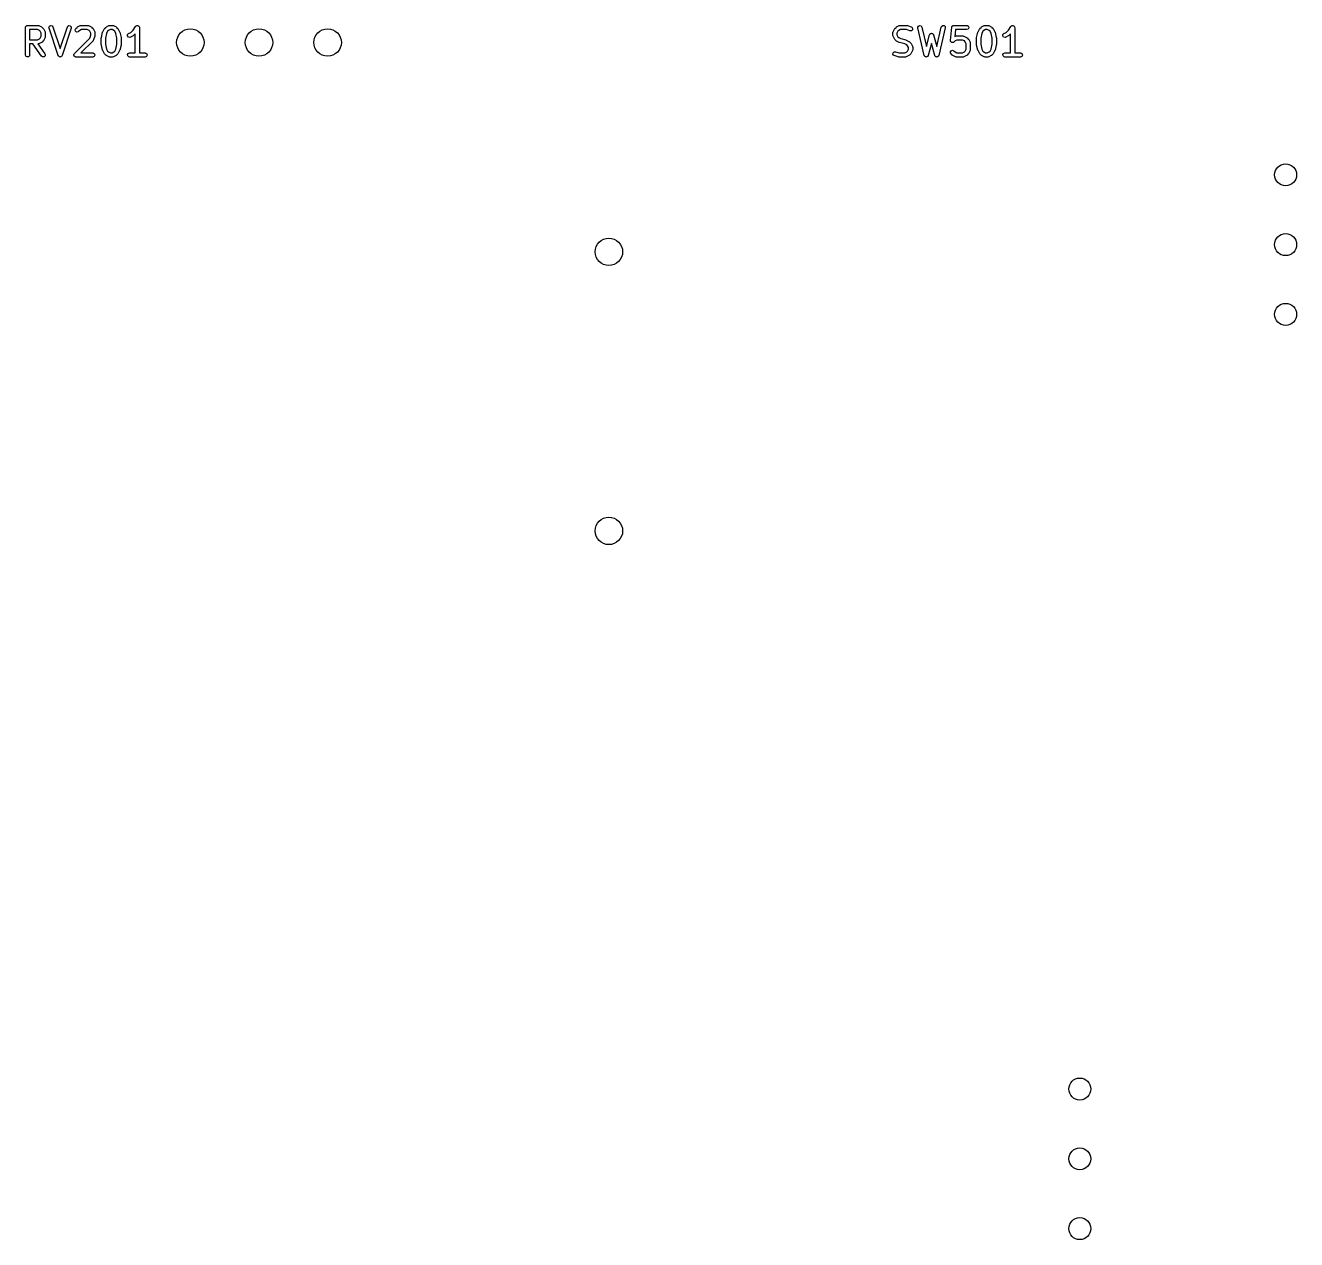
# Model space of a CAD drawing. Extents: x 40 to 169, y -223 to -45.
# Drawn here: x 46.7 to 92.98, y -176.93 to -132.73 of the extents above; entities that cross this region are included whole.
import ezdxf

# ---------------------------------------------------------------- set-up
doc = ezdxf.new("R2010")
doc.units = 0
doc.layers.add('BLACK', color=7, linetype='CONTINUOUS')

msp = doc.modelspace()

# ---------------------------------------------------------------- linework, layer by layer
at = {"layer": 'BLACK', "linetype": 'CONTINUOUS'}
for p, q in [((46.701, -132.802), (46.7027, -132.793)), ((46.701, -133.802), (46.701, -132.802)), ((46.7021, -132.789), (46.7038, -132.786)), ((46.7027, -132.793), (46.7021, -132.789)), ((46.7038, -132.786), (46.7055, -132.777)), ((46.7055, -132.777), (46.718, -132.762)), ((46.718, -132.762), (46.7277, -132.745)), ((46.7277, -132.745), (46.7341, -132.743)), ((46.7341, -132.743), (46.7385, -132.737)), ((46.7385, -132.737), (46.7576, -132.734)), ((46.7576, -132.734), (46.776, -132.727)), ((46.776, -132.727), (47.1569, -132.727)), ((47.1569, -132.727), (47.1826, -132.732)), ((47.1826, -132.732), (47.186, -132.735)), ((47.186, -132.735), (47.1904, -132.735)), ((47.1904, -132.735), (47.2857, -132.783)), ((47.2857, -132.783), (47.3037, -132.796)), ((47.3037, -132.796), (47.3052, -132.797)), ((47.3052, -132.797), (47.3528, -132.845)), ((47.5581, -132.8), (47.577, -132.753)), ((47.5619, -132.826), (47.5581, -132.8)), ((47.8953, -133.826), (47.5619, -132.826)), ((47.577, -132.753), (47.6221, -132.728)), ((47.6221, -132.728), (47.6724, -132.738)), ((47.6724, -132.738), (47.7042, -132.779)), ((47.7042, -132.779), (47.9664, -133.565)), ((47.9664, -133.565), (48.2286, -132.779)), ((48.3709, -132.826), (48.0376, -133.826)), ((48.2286, -132.779), (48.241, -132.756)), ((48.241, -132.756), (48.2847, -132.729)), ((48.2847, -132.729), (48.3355, -132.736)), ((48.3355, -132.736), (48.3695, -132.775)), ((48.3695, -132.775), (48.3709, -132.826)), ((48.5324, -132.845), (48.5801, -132.797)), ((48.5801, -132.797), (48.5984, -132.784)), ((48.5984, -132.784), (48.5996, -132.783)), ((48.5996, -132.783), (48.6948, -132.735)), ((48.6948, -132.735), (48.7198, -132.728)), ((48.7198, -132.728), (48.7241, -132.729)), ((48.7241, -132.729), (48.7283, -132.727)), ((48.7283, -132.727), (48.9664, -132.727)), ((48.9664, -132.727), (48.9921, -132.732)), ((48.9921, -132.732), (48.9955, -132.735)), ((48.9955, -132.735), (49, -132.735)), ((49, -132.735), (49.0952, -132.783)), ((49.0952, -132.783), (49.1132, -132.796)), ((49.1132, -132.796), (49.1147, -132.797)), ((49.1147, -132.797), (49.1623, -132.845)), ((49.5801, -132.845), (49.6277, -132.797)), ((49.6277, -132.797), (49.646, -132.784)), ((49.646, -132.784), (49.6472, -132.783)), ((49.6472, -132.783), (49.7424, -132.735)), ((49.7424, -132.735), (49.7674, -132.728)), ((49.7674, -132.728), (49.7717, -132.729)), ((49.7717, -132.729), (49.776, -132.727)), ((49.776, -132.727), (49.8712, -132.727)), ((49.8712, -132.727), (49.8968, -132.732)), ((49.8968, -132.732), (49.9003, -132.735)), ((49.9003, -132.735), (49.9047, -132.735)), ((49.9047, -132.735), (50, -132.783)), ((50, -132.783), (50.018, -132.796)), ((50.018, -132.796), (50.0195, -132.797)), ((50.0195, -132.797), (50.0671, -132.845)), ((50.6224, -132.897), (50.7135, -132.761)), ((50.7135, -132.761), (50.7315, -132.742)), ((50.7315, -132.742), (50.7357, -132.741)), ((50.7357, -132.741), (50.7385, -132.737)), ((50.7385, -132.737), (50.7599, -132.734)), ((50.7599, -132.734), (50.7808, -132.728)), ((50.7808, -132.728), (50.7847, -132.729)), ((50.7847, -132.729), (50.789, -132.729)), ((50.789, -132.729), (50.8078, -132.739)), ((50.8078, -132.739), (50.8278, -132.748)), ((50.8278, -132.748), (50.8297, -132.752)), ((50.8297, -132.752), (50.8334, -132.754)), ((50.8334, -132.754), (50.8408, -132.775)), ((50.8408, -132.775), (50.8505, -132.794)), ((50.8505, -132.794), (50.8495, -132.798)), ((50.8495, -132.798), (50.851, -132.802)), ((50.851, -132.802), (50.851, -133.727)), ((78.3539, -132.845), (78.4015, -132.797)), ((78.4015, -132.797), (78.4199, -132.784)), ((78.4199, -132.784), (78.421, -132.783)), ((78.421, -132.783), (78.5162, -132.735)), ((78.5162, -132.735), (78.5412, -132.728)), ((78.5412, -132.728), (78.5455, -132.729)), ((78.5455, -132.729), (78.5498, -132.727)), ((78.5498, -132.727), (78.7879, -132.727)), ((78.7879, -132.727), (78.8099, -132.731)), ((78.8099, -132.731), (78.8116, -132.731)), ((78.8116, -132.731), (78.9544, -132.779)), ((78.9544, -132.779), (78.9773, -132.791)), ((78.9773, -132.791), (79.0042, -132.835)), ((79.1895, -132.794), (79.2125, -132.748)), ((79.1911, -132.82), (79.1895, -132.794)), ((79.4292, -133.82), (79.1911, -132.82)), ((79.2125, -132.748), (79.2596, -132.728)), ((79.2596, -132.728), (79.3088, -132.742)), ((79.3088, -132.742), (79.337, -132.785)), ((79.337, -132.785), (79.5063, -133.496)), ((79.879, -133.496), (80.0482, -132.785)), ((80.1941, -132.82), (79.9561, -133.82)), ((80.0482, -132.785), (80.0586, -132.761)), ((80.0586, -132.761), (80.0998, -132.731)), ((80.0998, -132.731), (80.151, -132.734)), ((80.151, -132.734), (80.1882, -132.769)), ((80.1882, -132.769), (80.1941, -132.82)), ((80.3799, -133.271), (80.4275, -132.795)), ((80.4275, -132.795), (80.4286, -132.791)), ((80.4283, -132.789), (80.4298, -132.787)), ((80.4286, -132.791), (80.4283, -132.789)), ((80.4298, -132.787), (80.4346, -132.77)), ((80.4346, -132.77), (80.446, -132.759)), ((80.446, -132.759), (80.4539, -132.745)), ((80.4539, -132.745), (80.4638, -132.741)), ((80.4638, -132.741), (80.4713, -132.734)), ((80.4713, -132.734), (80.4872, -132.733)), ((80.4872, -132.733), (80.5021, -132.727)), ((80.5021, -132.727), (80.9783, -132.727)), ((80.9783, -132.727), (81.004, -132.732)), ((81.004, -132.732), (81.0433, -132.765)), ((81.0522, -132.815), (81.0265, -132.86)), ((81.0433, -132.765), (81.0522, -132.815)), ((81.4491, -132.845), (81.4967, -132.797)), ((81.4967, -132.797), (81.5151, -132.784)), ((81.5151, -132.784), (81.5162, -132.783)), ((81.5162, -132.783), (81.6115, -132.735)), ((81.6115, -132.735), (81.6364, -132.728)), ((81.6364, -132.728), (81.6408, -132.729)), ((81.6408, -132.729), (81.645, -132.727)), ((81.645, -132.727), (81.7402, -132.727)), ((81.7402, -132.727), (81.7659, -132.732)), ((81.7659, -132.732), (81.7693, -132.735)), ((81.7693, -132.735), (81.7738, -132.735)), ((81.7738, -132.735), (81.869, -132.783)), ((81.869, -132.783), (81.887, -132.796)), ((81.887, -132.796), (81.8885, -132.797)), ((81.8885, -132.797), (81.9361, -132.845)), ((82.4915, -132.897), (82.5826, -132.761)), ((82.5826, -132.761), (82.6006, -132.742)), ((82.6006, -132.742), (82.6047, -132.741)), ((82.6047, -132.741), (82.6075, -132.737)), ((82.6075, -132.737), (82.6289, -132.734)), ((82.6289, -132.734), (82.6498, -132.728)), ((82.6498, -132.728), (82.6538, -132.729)), ((82.6538, -132.729), (82.658, -132.729)), ((82.658, -132.729), (82.6769, -132.739)), ((82.6769, -132.739), (82.6968, -132.748)), ((82.6968, -132.748), (82.6987, -132.752)), ((82.6987, -132.752), (82.7025, -132.754)), ((82.7025, -132.754), (82.7099, -132.775)), ((82.7099, -132.775), (82.7195, -132.794)), ((82.7195, -132.794), (82.7185, -132.798)), ((82.7185, -132.798), (82.72, -132.802)), ((82.72, -132.802), (82.72, -133.727)), ((46.851, -132.877), (46.851, -133.251)), ((47.1392, -132.877), (46.851, -132.877)), ((46.851, -133.251), (47.1392, -133.251)), ((47.2077, -132.912), (47.1392, -132.877)), ((47.1392, -133.251), (47.2077, -133.217)), ((47.2381, -132.942), (47.2077, -132.912)), ((47.2077, -133.217), (47.2381, -133.187)), ((47.2724, -133.011), (47.2381, -132.942)), ((47.2381, -133.187), (47.2724, -133.118)), ((47.2724, -133.118), (47.2724, -133.011)), ((47.3528, -133.284), (47.3052, -133.332)), ((47.3528, -132.845), (47.3657, -132.863)), ((47.3535, -133.283), (47.3528, -133.284)), ((47.3668, -133.264), (47.3535, -133.283)), ((47.3657, -132.863), (47.3668, -132.864)), ((47.3668, -132.864), (47.4145, -132.959)), ((47.4145, -133.169), (47.3668, -133.264)), ((47.4145, -132.959), (47.4219, -132.984)), ((47.415, -133.165), (47.4145, -133.169)), ((47.4179, -133.161), (47.415, -133.165)), ((47.4224, -133.136), (47.4179, -133.161)), ((47.4219, -132.984), (47.4208, -132.989)), ((47.4208, -132.989), (47.4224, -132.993)), ((47.4224, -132.993), (47.4224, -133.136)), ((48.4848, -133.749), (49.0437, -133.19)), ((48.5108, -132.891), (48.5324, -132.845)), ((48.524, -132.941), (48.5108, -132.891)), ((48.5661, -132.97), (48.524, -132.941)), ((48.6172, -132.966), (48.5661, -132.97)), ((48.6385, -132.951), (48.6172, -132.966)), ((48.6775, -132.912), (48.6385, -132.951)), ((48.746, -132.877), (48.6775, -132.912)), ((49.1623, -133.284), (48.7189, -133.727)), ((48.9487, -132.877), (48.746, -132.877)), ((49.0172, -132.912), (48.9487, -132.877)), ((49.0476, -132.942), (49.0172, -132.912)), ((49.0437, -133.19), (49.0819, -133.076)), ((49.0819, -133.011), (49.0476, -132.942)), ((49.0819, -133.076), (49.0819, -133.011)), ((49.1623, -132.845), (49.1752, -132.863)), ((49.1642, -133.28), (49.1623, -133.284)), ((49.168, -133.278), (49.1642, -133.28)), ((49.1804, -133.255), (49.168, -133.278)), ((49.1752, -132.863), (49.1764, -132.864)), ((49.1764, -132.864), (49.224, -132.959)), ((49.2281, -133.112), (49.1804, -133.255)), ((49.224, -132.959), (49.2314, -132.984)), ((49.2319, -133.088), (49.228, -133.11)), ((49.228, -133.11), (49.2281, -133.112)), ((49.2314, -132.984), (49.2304, -132.989)), ((49.2304, -132.989), (49.2319, -132.993)), ((49.2319, -132.993), (49.2319, -133.088)), ((49.4629, -133.183), (49.4655, -133.169)), ((49.4629, -133.421), (49.4629, -133.183)), ((49.4651, -133.165), (49.5127, -132.975)), ((49.4655, -133.169), (49.4651, -133.165)), ((49.5127, -132.975), (49.518, -132.963)), ((49.518, -132.963), (49.5184, -132.959)), ((49.5184, -132.959), (49.566, -132.864)), ((49.566, -132.864), (49.5794, -132.846)), ((49.5794, -132.846), (49.5801, -132.845)), ((49.6562, -133.019), (49.6129, -133.193)), ((49.6129, -133.193), (49.6129, -133.412)), ((49.6947, -132.942), (49.6562, -133.019)), ((49.7251, -132.912), (49.6947, -132.942)), ((49.7937, -132.877), (49.7251, -132.912)), ((49.8535, -132.877), (49.7937, -132.877)), ((49.922, -132.912), (49.8535, -132.877)), ((49.9524, -132.942), (49.922, -132.912)), ((49.9909, -133.019), (49.9524, -132.942)), ((50.0343, -133.193), (49.9909, -133.019)), ((50.0343, -133.412), (50.0343, -133.193)), ((50.0671, -132.845), (50.0799, -132.863)), ((50.0799, -132.863), (50.0811, -132.864)), ((50.0811, -132.864), (50.1287, -132.959)), ((50.1287, -132.959), (50.1324, -132.972)), ((50.1324, -132.972), (50.1344, -132.975)), ((50.1344, -132.975), (50.182, -133.165)), ((50.182, -133.165), (50.1831, -133.18)), ((50.1831, -133.18), (50.1843, -133.183)), ((50.1843, -133.183), (50.1843, -133.421)), ((50.4183, -133.109), (50.4214, -133.058)), ((50.4489, -133.151), (50.4183, -133.109)), ((50.4214, -133.058), (50.4567, -133.021)), ((50.4988, -133.163), (50.4489, -133.151)), ((50.4567, -133.021), (50.541, -132.979)), ((50.5238, -133.155), (50.4988, -133.163)), ((50.619, -133.108), (50.5238, -133.155)), ((50.541, -132.979), (50.6224, -132.897)), ((50.6201, -133.106), (50.619, -133.108)), ((50.6385, -133.094), (50.6201, -133.106)), ((50.701, -133.031), (50.6385, -133.094)), ((50.701, -133.727), (50.701, -133.031)), ((78.2843, -132.993), (78.2888, -132.967)), ((78.2843, -133.088), (78.2843, -132.993)), ((78.2858, -133.092), (78.2843, -133.088)), ((78.2848, -133.097), (78.2858, -133.092)), ((78.2922, -133.122), (78.2848, -133.097)), ((78.2888, -132.967), (78.2917, -132.964)), ((78.2917, -132.964), (78.2922, -132.959)), ((78.2922, -132.959), (78.3398, -132.864)), ((78.3398, -133.217), (78.2922, -133.122)), ((78.3398, -132.864), (78.3532, -132.846)), ((78.341, -133.218), (78.3398, -133.217)), ((78.3539, -133.236), (78.341, -133.218)), ((78.3532, -132.846), (78.3539, -132.845)), ((78.4015, -133.284), (78.3539, -133.236)), ((78.403, -133.285), (78.4015, -133.284)), ((78.421, -133.298), (78.403, -133.285)), ((78.4685, -132.942), (78.4343, -133.011)), ((78.4343, -133.011), (78.4343, -133.07)), ((78.4343, -133.07), (78.4685, -133.139)), ((78.4989, -132.912), (78.4685, -132.942)), ((78.4685, -133.139), (78.4989, -133.169)), ((78.5675, -132.877), (78.4989, -132.912)), ((78.4989, -133.169), (78.5759, -133.208)), ((78.7757, -132.877), (78.5675, -132.877)), ((78.5759, -133.208), (78.7584, -133.253)), ((78.7584, -133.253), (78.7703, -133.259)), ((78.7703, -133.259), (78.7738, -133.259)), ((78.7738, -133.259), (78.869, -133.307)), ((78.907, -132.921), (78.7757, -132.877)), ((78.9583, -132.92), (78.907, -132.921)), ((78.9967, -132.886), (78.9583, -132.92)), ((79.0042, -132.835), (78.9967, -132.886)), ((79.5063, -133.496), (79.6202, -133.069)), ((79.6202, -133.069), (79.6311, -133.045)), ((79.6311, -133.045), (79.6367, -133.041)), ((79.6367, -133.041), (79.6396, -133.035)), ((79.6396, -133.035), (79.6572, -133.027)), ((79.6572, -133.027), (79.6731, -133.016)), ((79.6731, -133.016), (79.68, -133.016)), ((79.68, -133.016), (79.6862, -133.013)), ((79.6862, -133.013), (79.7049, -133.018)), ((79.7049, -133.018), (79.7242, -133.02)), ((79.7242, -133.02), (79.7291, -133.025)), ((79.7291, -133.025), (79.7357, -133.027)), ((79.7357, -133.027), (79.7468, -133.043)), ((79.7468, -133.043), (79.7606, -133.056)), ((79.7606, -133.056), (79.7612, -133.063)), ((79.7612, -133.063), (79.7651, -133.069)), ((79.7651, -133.069), (79.879, -133.496)), ((80.3863, -133.296), (80.3798, -133.272)), ((80.3798, -133.272), (80.38, -133.272)), ((80.38, -133.272), (80.3799, -133.271)), ((80.57, -132.877), (80.5452, -133.126)), ((80.5452, -133.126), (80.5638, -133.116)), ((80.6151, -133.258), (80.5466, -133.293)), ((80.5638, -133.116), (80.5888, -133.109)), ((80.9783, -132.877), (80.57, -132.877)), ((80.5888, -133.109), (80.5932, -133.11)), ((80.5932, -133.11), (80.5974, -133.108)), ((80.5974, -133.108), (80.8355, -133.108)), ((80.8178, -133.258), (80.6151, -133.258)), ((80.8863, -133.293), (80.8178, -133.258)), ((80.8355, -133.108), (80.8611, -133.113)), ((80.8611, -133.113), (80.8646, -133.116)), ((80.8646, -133.116), (80.869, -133.116)), ((80.869, -133.116), (80.9643, -133.164)), ((80.9643, -133.164), (80.9823, -133.177)), ((81.0265, -132.86), (80.9783, -132.877)), ((80.9823, -133.177), (80.9837, -133.178)), ((80.9837, -133.178), (81.0314, -133.226)), ((81.0314, -133.226), (81.0442, -133.244)), ((81.0442, -133.244), (81.0454, -133.245)), ((81.0454, -133.245), (81.093, -133.34)), ((81.3319, -133.183), (81.3345, -133.169)), ((81.3319, -133.421), (81.3319, -133.183)), ((81.3341, -133.165), (81.3818, -132.975)), ((81.3345, -133.169), (81.3341, -133.165)), ((81.3818, -132.975), (81.387, -132.963)), ((81.387, -132.963), (81.3874, -132.959)), ((81.3874, -132.959), (81.4351, -132.864)), ((81.4351, -132.864), (81.4484, -132.846)), ((81.4484, -132.846), (81.4491, -132.845)), ((81.5253, -133.019), (81.4819, -133.193)), ((81.4819, -133.193), (81.4819, -133.412)), ((81.5638, -132.942), (81.5253, -133.019)), ((81.5942, -132.912), (81.5638, -132.942)), ((81.6627, -132.877), (81.5942, -132.912)), ((81.7225, -132.877), (81.6627, -132.877)), ((81.791, -132.912), (81.7225, -132.877)), ((81.8215, -132.942), (81.791, -132.912)), ((81.8599, -133.019), (81.8215, -132.942)), ((81.9033, -133.193), (81.8599, -133.019)), ((81.9033, -133.412), (81.9033, -133.193)), ((81.9361, -132.845), (81.949, -132.863)), ((81.949, -132.863), (81.9502, -132.864)), ((81.9502, -132.864), (81.9978, -132.959)), ((81.9978, -132.959), (82.0015, -132.972)), ((82.0015, -132.972), (82.0035, -132.975)), ((82.0035, -132.975), (82.0511, -133.165)), ((82.0511, -133.165), (82.0521, -133.18)), ((82.0521, -133.18), (82.0533, -133.183)), ((82.0533, -133.183), (82.0533, -133.421)), ((82.2874, -133.109), (82.2905, -133.058)), ((82.318, -133.151), (82.2874, -133.109)), ((82.2905, -133.058), (82.3257, -133.021)), ((82.3679, -133.163), (82.318, -133.151)), ((82.3257, -133.021), (82.4101, -132.979)), ((82.3928, -133.155), (82.3679, -133.163)), ((82.4881, -133.108), (82.3928, -133.155)), ((82.4101, -132.979), (82.4915, -132.897)), ((82.4892, -133.106), (82.4881, -133.108)), ((82.5076, -133.094), (82.4892, -133.106)), ((82.57, -133.031), (82.5076, -133.094)), ((82.57, -133.727), (82.57, -133.031)), ((46.975, -133.401), (46.851, -133.401)), ((46.851, -133.401), (46.851, -133.802)), ((47.2859, -133.845), (46.975, -133.401)), ((47.1611, -133.4), (47.1579, -133.401)), ((47.1579, -133.401), (47.4088, -133.759)), ((47.1655, -133.401), (47.1611, -133.4)), ((47.1904, -133.393), (47.1655, -133.401)), ((47.2857, -133.346), (47.1904, -133.393)), ((47.2868, -133.344), (47.2857, -133.346)), ((47.3052, -133.332), (47.2868, -133.344)), ((48.4753, -133.77), (48.4848, -133.749)), ((48.7189, -133.727), (49.1569, -133.727)), ((49.1569, -133.727), (49.1826, -133.732)), ((49.1826, -133.732), (49.2219, -133.765)), ((49.464, -133.425), (49.4629, -133.421)), ((49.4651, -133.44), (49.464, -133.425)), ((49.5127, -133.63), (49.4651, -133.44)), ((49.5147, -133.633), (49.5127, -133.63)), ((49.5184, -133.645), (49.5147, -133.633)), ((49.566, -133.741), (49.5184, -133.645)), ((49.5672, -133.742), (49.566, -133.741)), ((49.5801, -133.76), (49.5672, -133.742)), ((49.6129, -133.412), (49.6562, -133.586)), ((49.6562, -133.586), (49.6947, -133.663)), ((49.6947, -133.663), (49.7251, -133.693)), ((49.7251, -133.693), (49.7937, -133.727)), ((49.7937, -133.727), (49.8535, -133.727)), ((49.8535, -133.727), (49.922, -133.693)), ((49.922, -133.693), (49.9524, -133.663)), ((49.9524, -133.663), (49.9909, -133.586)), ((49.9909, -133.586), (50.0343, -133.412)), ((50.0811, -133.741), (50.0678, -133.759)), ((50.1287, -133.645), (50.0811, -133.741)), ((50.1292, -133.642), (50.1287, -133.645)), ((50.1344, -133.63), (50.1292, -133.642)), ((50.182, -133.44), (50.1344, -133.63)), ((50.1843, -133.421), (50.1817, -133.436)), ((50.1817, -133.436), (50.182, -133.44)), ((50.4164, -133.789), (50.442, -133.745)), ((50.442, -133.745), (50.4902, -133.727)), ((50.4902, -133.727), (50.701, -133.727)), ((50.851, -133.727), (51.0617, -133.727)), ((51.0617, -133.727), (51.0873, -133.732)), ((51.0873, -133.732), (51.1266, -133.765)), ((78.2858, -133.77), (78.2933, -133.719)), ((78.2933, -133.719), (78.3317, -133.685)), ((78.3317, -133.685), (78.383, -133.684)), ((78.383, -133.684), (78.5143, -133.727)), ((78.5162, -133.346), (78.421, -133.298)), ((78.5143, -133.727), (78.7225, -133.727)), ((78.5197, -133.346), (78.5162, -133.346)), ((78.5316, -133.351), (78.5197, -133.346)), ((78.7141, -133.397), (78.5316, -133.351)), ((78.791, -133.435), (78.7141, -133.397)), ((78.7225, -133.727), (78.791, -133.693)), ((78.8215, -133.466), (78.791, -133.435)), ((78.791, -133.693), (78.8215, -133.663)), ((78.8557, -133.534), (78.8215, -133.466)), ((78.8215, -133.663), (78.8557, -133.594)), ((78.8557, -133.594), (78.8557, -133.534)), ((78.869, -133.307), (78.887, -133.32)), ((78.887, -133.32), (78.8885, -133.321)), ((78.8885, -133.321), (78.9361, -133.368)), ((78.9361, -133.368), (78.949, -133.387)), ((78.9502, -133.741), (78.9368, -133.759)), ((78.949, -133.387), (78.9502, -133.388)), ((78.9502, -133.388), (78.9978, -133.483)), ((78.9978, -133.645), (78.9502, -133.741)), ((78.9978, -133.483), (79.0052, -133.508)), ((78.9983, -133.641), (78.9978, -133.645)), ((79.0012, -133.638), (78.9983, -133.641)), ((79.0057, -133.612), (79.0012, -133.638)), ((79.0052, -133.508), (79.0042, -133.512)), ((79.0042, -133.512), (79.0057, -133.517)), ((79.0057, -133.517), (79.0057, -133.612)), ((79.6926, -133.379), (79.5746, -133.822)), ((79.8106, -133.822), (79.6926, -133.379)), ((80.3821, -133.688), (80.4115, -133.646)), ((80.3865, -133.739), (80.3821, -133.688)), ((80.3926, -133.321), (80.3863, -133.296)), ((80.4015, -133.76), (80.3865, -133.739)), ((80.393, -133.321), (80.3926, -133.321)), ((80.3931, -133.322), (80.393, -133.321)), ((80.4137, -133.336), (80.3931, -133.322)), ((80.4115, -133.646), (80.4611, -133.632)), ((80.4342, -133.351), (80.4137, -133.336)), ((80.4347, -133.351), (80.4342, -133.351)), ((80.4351, -133.351), (80.4347, -133.351)), ((80.4602, -133.349), (80.4351, -133.351)), ((80.4854, -133.347), (80.4602, -133.349)), ((80.4611, -133.632), (80.5076, -133.654)), ((80.4857, -133.347), (80.4854, -133.347)), ((80.4862, -133.347), (80.4857, -133.347)), ((80.5076, -133.332), (80.4862, -133.347)), ((80.5466, -133.293), (80.5076, -133.332)), ((80.5076, -133.654), (80.5466, -133.693)), ((80.5466, -133.693), (80.6151, -133.727)), ((80.6151, -133.727), (80.8178, -133.727)), ((80.8178, -133.727), (80.8863, -133.693)), ((80.9167, -133.323), (80.8863, -133.293)), ((80.8863, -133.693), (80.9167, -133.663)), ((80.951, -133.392), (80.9167, -133.323)), ((80.9167, -133.663), (80.951, -133.594)), ((80.951, -133.594), (80.951, -133.392)), ((81.0454, -133.741), (81.0321, -133.759)), ((81.093, -133.645), (81.0454, -133.741)), ((81.093, -133.34), (81.1005, -133.365)), ((81.0935, -133.641), (81.093, -133.645)), ((81.0964, -133.638), (81.0935, -133.641)), ((81.101, -133.612), (81.0964, -133.638)), ((81.1005, -133.365), (81.0994, -133.37)), ((81.0994, -133.37), (81.101, -133.374)), ((81.101, -133.374), (81.101, -133.612)), ((81.3331, -133.425), (81.3319, -133.421)), ((81.3341, -133.44), (81.3331, -133.425)), ((81.3818, -133.63), (81.3341, -133.44)), ((81.3838, -133.633), (81.3818, -133.63)), ((81.3874, -133.645), (81.3838, -133.633)), ((81.4351, -133.741), (81.3874, -133.645)), ((81.4362, -133.742), (81.4351, -133.741)), ((81.4491, -133.76), (81.4362, -133.742)), ((81.4819, -133.412), (81.5253, -133.586)), ((81.5253, -133.586), (81.5638, -133.663)), ((81.5638, -133.663), (81.5942, -133.693)), ((81.5942, -133.693), (81.6627, -133.727)), ((81.6627, -133.727), (81.7225, -133.727)), ((81.7225, -133.727), (81.791, -133.693)), ((81.791, -133.693), (81.8215, -133.663)), ((81.8215, -133.663), (81.8599, -133.586)), ((81.8599, -133.586), (81.9033, -133.412)), ((81.9502, -133.741), (81.9368, -133.759)), ((81.9978, -133.645), (81.9502, -133.741)), ((81.9982, -133.642), (81.9978, -133.645)), ((82.0035, -133.63), (81.9982, -133.642)), ((82.0511, -133.44), (82.0035, -133.63)), ((82.0533, -133.421), (82.0507, -133.436)), ((82.0507, -133.436), (82.0511, -133.44)), ((82.2854, -133.789), (82.3111, -133.745)), ((82.3111, -133.745), (82.3593, -133.727)), ((82.3593, -133.727), (82.57, -133.727)), ((82.72, -133.727), (82.9307, -133.727)), ((82.9307, -133.727), (82.9564, -133.732)), ((82.9564, -133.732), (82.9957, -133.765)), ((46.7185, -133.851), (46.701, -133.802)), ((46.7629, -133.876), (46.7185, -133.851)), ((46.8135, -133.867), (46.7629, -133.876)), ((46.8464, -133.828), (46.8135, -133.867)), ((46.851, -133.802), (46.8464, -133.828)), ((47.328, -133.875), (47.2859, -133.845)), ((47.3791, -133.87), (47.328, -133.875)), ((47.4153, -133.834), (47.3791, -133.87)), ((47.4088, -133.759), (47.4198, -133.783)), ((47.4198, -133.783), (47.4153, -133.834)), ((47.8966, -133.828), (47.8953, -133.826)), ((47.8967, -133.83), (47.8966, -133.828)), ((47.9124, -133.848), (47.8967, -133.83)), ((47.9272, -133.866), (47.9124, -133.848)), ((47.9293, -133.867), (47.9272, -133.866)), ((47.9307, -133.868), (47.9293, -133.867)), ((47.9542, -133.872), (47.9307, -133.868)), ((47.9774, -133.877), (47.9542, -133.872)), ((47.9793, -133.876), (47.9774, -133.877)), ((47.9815, -133.876), (47.9793, -133.876)), ((48.0017, -133.863), (47.9815, -133.876)), ((48.0225, -133.852), (48.0017, -133.863)), ((48.0233, -133.85), (48.0225, -133.852)), ((48.0252, -133.849), (48.0233, -133.85)), ((48.0376, -133.826), (48.0252, -133.849)), ((48.4631, -133.796), (48.4646, -133.793)), ((48.469, -133.818), (48.4631, -133.796)), ((48.464, -133.789), (48.4753, -133.77)), ((48.4646, -133.793), (48.464, -133.789)), ((48.4729, -133.84), (48.469, -133.818)), ((48.4755, -133.842), (48.4729, -133.84)), ((48.4764, -133.845), (48.4755, -133.842)), ((48.4949, -133.858), (48.4764, -133.845)), ((48.5122, -133.873), (48.4949, -133.858)), ((48.5168, -133.874), (48.5122, -133.873)), ((48.5184, -133.875), (48.5168, -133.874)), ((48.5217, -133.875), (48.5184, -133.875)), ((48.5379, -133.877), (48.5217, -133.875)), ((49.1569, -133.877), (48.5379, -133.877)), ((49.2051, -133.86), (49.1569, -133.877)), ((49.2308, -133.815), (49.2051, -133.86)), ((49.2219, -133.765), (49.2308, -133.815)), ((49.6277, -133.808), (49.5801, -133.76)), ((49.6292, -133.808), (49.6277, -133.808)), ((49.6472, -133.822), (49.6292, -133.808)), ((49.7424, -133.869), (49.6472, -133.822)), ((49.7469, -133.87), (49.7424, -133.869)), ((49.7503, -133.873), (49.7469, -133.87)), ((49.776, -133.877), (49.7503, -133.873)), ((49.8712, -133.877), (49.776, -133.877)), ((49.8754, -133.876), (49.8712, -133.877)), ((49.8798, -133.877), (49.8754, -133.876)), ((49.9047, -133.869), (49.8798, -133.877)), ((50, -133.822), (49.9047, -133.869)), ((50.0011, -133.821), (50, -133.822)), ((50.0195, -133.808), (50.0011, -133.821)), ((50.0671, -133.76), (50.0195, -133.808)), ((50.0678, -133.759), (50.0671, -133.76)), ((50.4253, -133.84), (50.4164, -133.789)), ((50.4646, -133.873), (50.4253, -133.84)), ((50.4902, -133.877), (50.4646, -133.873)), ((51.0617, -133.877), (50.4902, -133.877)), ((51.1099, -133.86), (51.0617, -133.877)), ((51.1355, -133.815), (51.1099, -133.86)), ((51.1266, -133.765), (51.1355, -133.815)), ((78.3127, -133.814), (78.2858, -133.77)), ((78.3356, -133.826), (78.3127, -133.814)), ((78.4784, -133.874), (78.3356, -133.826)), ((78.4801, -133.873), (78.4784, -133.874)), ((78.5021, -133.877), (78.4801, -133.873)), ((78.7402, -133.877), (78.5021, -133.877)), ((78.7445, -133.876), (78.7402, -133.877)), ((78.7488, -133.877), (78.7445, -133.876)), ((78.7738, -133.869), (78.7488, -133.877)), ((78.869, -133.822), (78.7738, -133.869)), ((78.8701, -133.821), (78.869, -133.822)), ((78.8885, -133.808), (78.8701, -133.821)), ((78.9361, -133.76), (78.8885, -133.808)), ((78.9368, -133.759), (78.9361, -133.76)), ((79.4335, -133.826), (79.4292, -133.82)), ((79.4342, -133.834), (79.4335, -133.826)), ((79.4473, -133.847), (79.4342, -133.834)), ((79.4574, -133.863), (79.4473, -133.847)), ((79.465, -133.865), (79.4574, -133.863)), ((79.4705, -133.87), (79.465, -133.865)), ((79.4889, -133.872), (79.4705, -133.87)), ((79.5066, -133.877), (79.4889, -133.872)), ((79.5138, -133.874), (79.5066, -133.877)), ((79.5216, -133.875), (79.5138, -133.874)), ((79.5367, -133.864), (79.5216, -133.875)), ((79.5537, -133.857), (79.5367, -133.864)), ((79.5572, -133.85), (79.5537, -133.857)), ((79.5636, -133.845), (79.5572, -133.85)), ((79.5746, -133.822), (79.5636, -133.845)), ((79.8151, -133.828), (79.8106, -133.822)), ((79.816, -133.836), (79.8151, -133.828)), ((79.8294, -133.849), (79.816, -133.836)), ((79.84, -133.864), (79.8294, -133.849)), ((79.8476, -133.866), (79.84, -133.864)), ((79.8533, -133.871), (79.8476, -133.866)), ((79.8717, -133.872), (79.8533, -133.871)), ((79.8895, -133.877), (79.8717, -133.872)), ((79.8967, -133.874), (79.8895, -133.877)), ((79.9045, -133.874), (79.8967, -133.874)), ((79.9193, -133.863), (79.9045, -133.874)), ((79.9361, -133.855), (79.9193, -133.863)), ((79.9394, -133.848), (79.9361, -133.855)), ((79.9457, -133.844), (79.9394, -133.848)), ((79.9561, -133.82), (79.9457, -133.844)), ((80.4491, -133.808), (80.4015, -133.76)), ((80.4506, -133.808), (80.4491, -133.808)), ((80.4686, -133.822), (80.4506, -133.808)), ((80.5638, -133.869), (80.4686, -133.822)), ((80.5683, -133.87), (80.5638, -133.869)), ((80.5717, -133.873), (80.5683, -133.87)), ((80.5974, -133.877), (80.5717, -133.873)), ((80.8355, -133.877), (80.5974, -133.877)), ((80.8397, -133.876), (80.8355, -133.877)), ((80.844, -133.877), (80.8397, -133.876)), ((80.869, -133.869), (80.844, -133.877)), ((80.9643, -133.822), (80.869, -133.869)), ((80.9654, -133.821), (80.9643, -133.822)), ((80.9837, -133.808), (80.9654, -133.821)), ((81.0314, -133.76), (80.9837, -133.808)), ((81.0321, -133.759), (81.0314, -133.76)), ((81.4967, -133.808), (81.4491, -133.76)), ((81.4982, -133.808), (81.4967, -133.808)), ((81.5162, -133.822), (81.4982, -133.808)), ((81.6115, -133.869), (81.5162, -133.822)), ((81.6159, -133.87), (81.6115, -133.869)), ((81.6193, -133.873), (81.6159, -133.87)), ((81.645, -133.877), (81.6193, -133.873)), ((81.7402, -133.877), (81.645, -133.877)), ((81.7445, -133.876), (81.7402, -133.877)), ((81.7488, -133.877), (81.7445, -133.876)), ((81.7738, -133.869), (81.7488, -133.877)), ((81.869, -133.822), (81.7738, -133.869)), ((81.8701, -133.821), (81.869, -133.822)), ((81.8885, -133.808), (81.8701, -133.821)), ((81.9361, -133.76), (81.8885, -133.808)), ((81.9368, -133.759), (81.9361, -133.76)), ((82.2943, -133.84), (82.2854, -133.789)), ((82.3336, -133.873), (82.2943, -133.84)), ((82.3593, -133.877), (82.3336, -133.873)), ((82.9307, -133.877), (82.3593, -133.877)), ((82.9789, -133.86), (82.9307, -133.877)), ((83.0046, -133.815), (82.9789, -133.86)), ((82.9957, -133.765), (83.0046, -133.815))]:
    msp.add_line(p, q, dxfattribs=at)
at = {"layer": 'BLACK'}
for centre, radius in [((52.705, -133.35), 0.5), ((55.205, -133.35), 0.5), ((57.705, -133.35), 0.5), ((92.583, -138.166), 0.4), ((67.945, -140.97), 0.5), ((92.583, -140.706), 0.4), ((92.583, -143.246), 0.4), ((67.945, -151.13), 0.5), ((85.09, -171.45), 0.4), ((85.09, -173.99), 0.4), ((85.09, -176.53), 0.4)]:
    msp.add_circle(centre, radius, dxfattribs=at)

doc.saveas('drawing.dxf')
